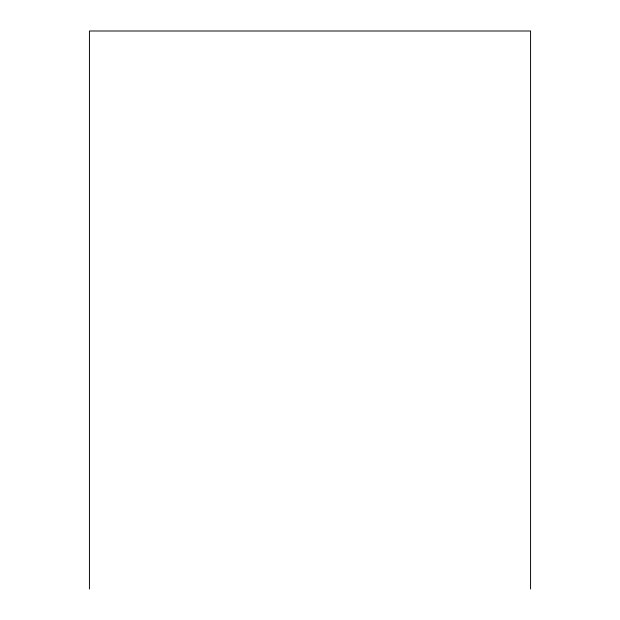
<?xml version="1.0" encoding="UTF-8"?>
<svg xmlns="http://www.w3.org/2000/svg" width="620" height="620" viewBox="0 0 620 620"><rect width="100%" height="100%" fill="white"/><g stroke="black" fill="none" stroke-linecap="round" stroke-linejoin="round"><path stroke-width="0.93" d="M530.565 589L530.565 31L89.435 31L89.435 589"/></g></svg>
